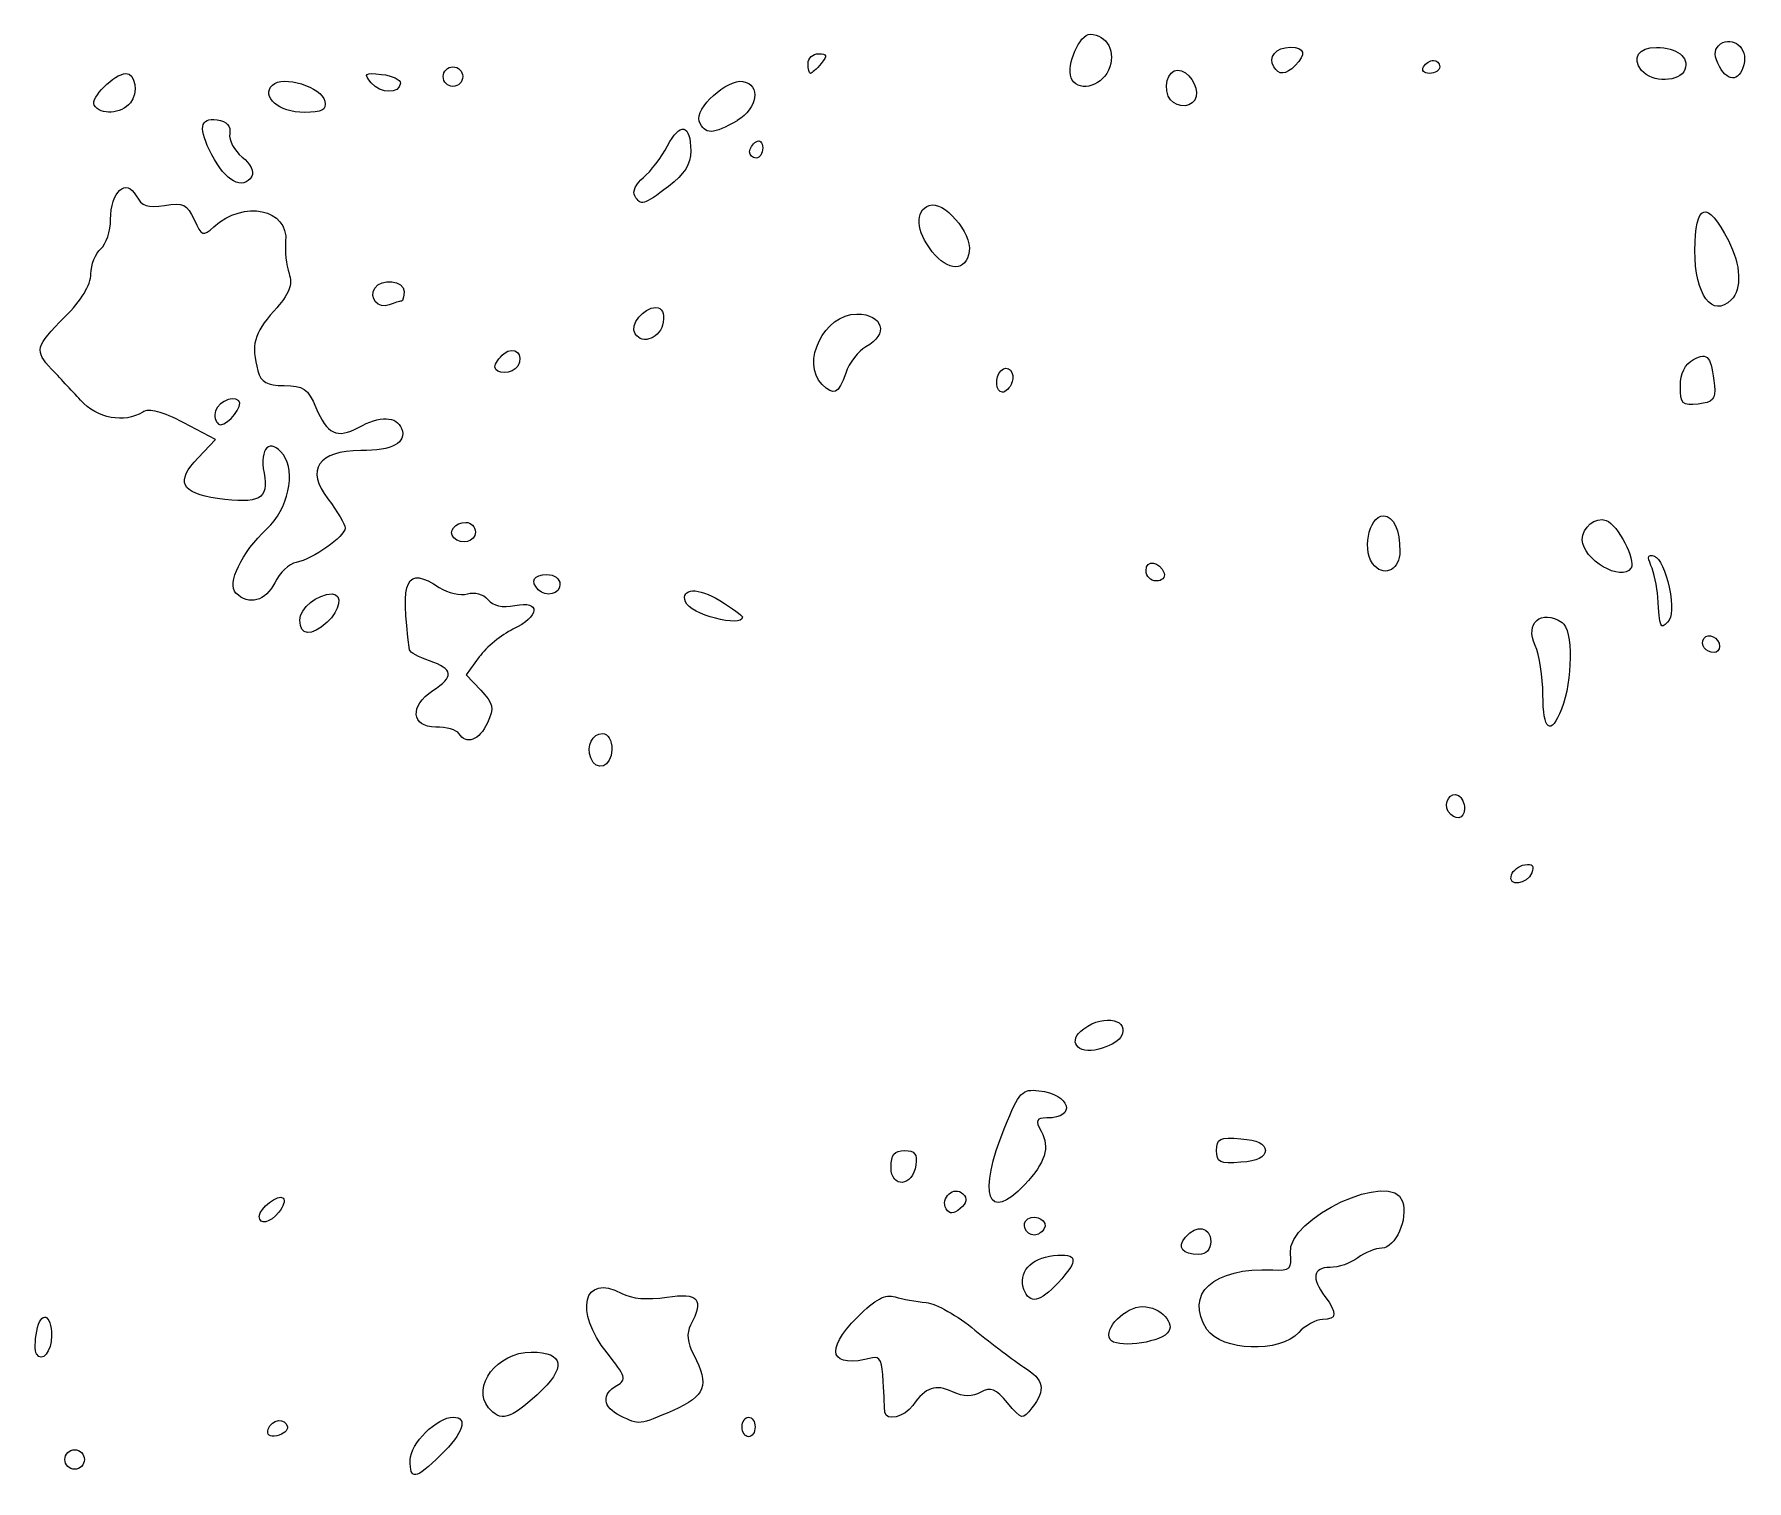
# Model space of a CAD drawing. Header units: centimetres. Extents: x -9.1 to 23.1, y -7.7 to 7.6.
# Drawn here: x -5.66 to -3.942, y 2.063 to 3.513 of the extents above; entities that cross this region are included whole.
import ezdxf

# ---------------------------------------------------------------- set-up
doc = ezdxf.new("R2010")
doc.units = ezdxf.units.CM
doc.header["$MEASUREMENT"] = 0
doc.layers.add('Layer 1', color=7, linetype='Continuous')

msp = doc.modelspace()

# ---------------------------------------------------------------- linework, layer by layer
at = {"layer": 'Layer 1'}
for points, knots in [([(-4.58266, 3.47686), (-4.57455, 3.49465), (-4.58388, 3.51297), (-4.60105, 3.51297), (-4.60105, 3.51297), (-4.61161, 3.51297), (-4.62508, 3.48224), (-4.62015, 3.46939), (-4.62015, 3.46939), (-4.61451, 3.4547), (-4.59058, 3.45947), (-4.58266, 3.47685), (-4.58266, 3.47685), (-4.58266, 3.47685), (-4.58266, 3.47686), (-4.58266, 3.47686)], [0, 0, 0, 0, 0.2, 0.2, 0.2, 0.2, 0.4, 0.4, 0.4, 0.4, 0.6, 0.6, 0.6, 0.6, 1, 1, 1, 1]), ([(-3.94479, 3.48576), (-3.94245, 3.50165), (-3.96, 3.51227), (-3.97078, 3.50148), (-3.97078, 3.50148), (-3.97535, 3.49691), (-3.97508, 3.49029), (-3.9699, 3.48062), (-3.9699, 3.48062), (-3.96075, 3.46353), (-3.94766, 3.46621), (-3.94479, 3.48575), (-3.94479, 3.48575), (-3.94479, 3.48575), (-3.94479, 3.48576), (-3.94479, 3.48576)], [0, 0, 0, 0, 0.2, 0.2, 0.2, 0.2, 0.4, 0.4, 0.4, 0.4, 0.6, 0.6, 0.6, 0.6, 1, 1, 1, 1]), ([(-4.87086, 3.48359), (-4.8642, 3.49161), (-4.86465, 3.49339), (-4.87333, 3.49339), (-4.87333, 3.49339), (-4.87916, 3.49339), (-4.88393, 3.48898), (-4.88393, 3.48359), (-4.88393, 3.48359), (-4.88393, 3.4782), (-4.88282, 3.47379), (-4.88146, 3.47379), (-4.88146, 3.47379), (-4.88011, 3.47379), (-4.87534, 3.4782), (-4.87086, 3.48359)], [0, 0, 0, 0, 0.2, 0.2, 0.2, 0.2, 0.4, 0.4, 0.4, 0.4, 0.6, 0.6, 0.6, 0.6, 1, 1, 1, 1]), ([(-4.39539, 3.48161), (-4.38396, 3.49303), (-4.38578, 3.4999), (-4.40023, 3.4999), (-4.40023, 3.4999), (-4.41458, 3.4999), (-4.42297, 3.49006), (-4.41694, 3.48031), (-4.41694, 3.48031), (-4.4116, 3.47166), (-4.40494, 3.47206), (-4.39539, 3.48163), (-4.39539, 3.48163), (-4.39539, 3.48163), (-4.39539, 3.48161), (-4.39539, 3.48161)], [0, 0, 0, 0, 0.2, 0.2, 0.2, 0.2, 0.4, 0.4, 0.4, 0.4, 0.6, 0.6, 0.6, 0.6, 1, 1, 1, 1]), ([(-4.25039, 3.48029), (-4.25039, 3.48387), (-4.25316, 3.48682), (-4.25654, 3.48682), (-4.25654, 3.48682), (-4.25992, 3.48682), (-4.2645, 3.4839), (-4.26672, 3.48029), (-4.26672, 3.48029), (-4.26894, 3.47671), (-4.26618, 3.47376), (-4.26057, 3.47376), (-4.26057, 3.47376), (-4.25497, 3.47376), (-4.25039, 3.47668), (-4.25039, 3.48029)], [0, 0, 0, 0, 0.2, 0.2, 0.2, 0.2, 0.4, 0.4, 0.4, 0.4, 0.6, 0.6, 0.6, 0.6, 1, 1, 1, 1]), ([(-4.00451, 3.47771), (-3.99985, 3.48984), (-4.01253, 3.49967), (-4.03304, 3.49981), (-4.03304, 3.49981), (-4.05115, 3.49981), (-4.05812, 3.4891), (-4.04788, 3.47676), (-4.04788, 3.47676), (-4.03732, 3.46404), (-4.00952, 3.46464), (-4.00451, 3.47771)], [0, 0, 0, 0, 0.25, 0.25, 0.25, 0.25, 0.5, 0.5, 0.5, 0.5, 1, 1, 1, 1]), ([(-5.56353, 3.44431), (-5.55545, 3.45405), (-5.55858, 3.47391), (-5.56815, 3.47364), (-5.56815, 3.47364), (-5.5797, 3.47323), (-5.6042, 3.44894), (-5.59993, 3.44203), (-5.59993, 3.44203), (-5.59344, 3.43153), (-5.57307, 3.43281), (-5.56352, 3.44429), (-5.56352, 3.44429), (-5.56352, 3.44429), (-5.56353, 3.44431), (-5.56353, 3.44431)], [0, 0, 0, 0, 0.2, 0.2, 0.2, 0.2, 0.4, 0.4, 0.4, 0.4, 0.6, 0.6, 0.6, 0.6, 1, 1, 1, 1]), ([(-5.36873, 3.44579), (-5.37148, 3.46008), (-5.41083, 3.47227), (-5.42109, 3.46202), (-5.42109, 3.46202), (-5.4329, 3.45021), (-5.41469, 3.43459), (-5.38911, 3.43459), (-5.38911, 3.43459), (-5.37134, 3.43459), (-5.36703, 3.43694), (-5.36873, 3.44579)], [0, 0, 0, 0, 0.25, 0.25, 0.25, 0.25, 0.5, 0.5, 0.5, 0.5, 1, 1, 1, 1]), ([(-5.29286, 3.46399), (-5.29261, 3.46757), (-5.30105, 3.4715), (-5.31162, 3.47271), (-5.31162, 3.47271), (-5.32873, 3.47464), (-5.32987, 3.47374), (-5.32202, 3.46427), (-5.32202, 3.46427), (-5.31272, 3.45307), (-5.29365, 3.45289), (-5.29286, 3.46386), (-5.29286, 3.46386), (-5.29286, 3.46386), (-5.29286, 3.46399), (-5.29286, 3.46399)], [0, 0, 0, 0, 0.2, 0.2, 0.2, 0.2, 0.4, 0.4, 0.4, 0.4, 0.6, 0.6, 0.6, 0.6, 1, 1, 1, 1]), ([(-5.23034, 3.47052), (-5.23034, 3.47591), (-5.23475, 3.48032), (-5.24014, 3.48032), (-5.24014, 3.48032), (-5.24553, 3.48032), (-5.24994, 3.47591), (-5.24994, 3.47052), (-5.24994, 3.47052), (-5.24994, 3.46513), (-5.24553, 3.46073), (-5.24014, 3.46073), (-5.24014, 3.46073), (-5.23475, 3.46073), (-5.23034, 3.46514), (-5.23034, 3.47052)], [0, 0, 0, 0, 0.2, 0.2, 0.2, 0.2, 0.4, 0.4, 0.4, 0.4, 0.6, 0.6, 0.6, 0.6, 1, 1, 1, 1]), ([(-4.49596, 3.44706), (-4.49068, 3.4556), (-4.49826, 3.47214), (-4.50941, 3.47642), (-4.50941, 3.47642), (-4.52034, 3.48062), (-4.5282, 3.46544), (-4.52262, 3.45091), (-4.52262, 3.45091), (-4.51848, 3.44012), (-4.50174, 3.4377), (-4.49596, 3.44704), (-4.49596, 3.44704), (-4.49596, 3.44704), (-4.49596, 3.44706), (-4.49596, 3.44706)], [0, 0, 0, 0, 0.2, 0.2, 0.2, 0.2, 0.4, 0.4, 0.4, 0.4, 0.6, 0.6, 0.6, 0.6, 1, 1, 1, 1]), ([(-4.95496, 3.42635), (-4.93451, 3.43843), (-4.93107, 3.46233), (-4.9493, 3.46562), (-4.9493, 3.46562), (-4.96494, 3.46846), (-4.99791, 3.43848), (-4.99306, 3.42584), (-4.99306, 3.42584), (-4.98777, 3.41205), (-4.97897, 3.41217), (-4.95496, 3.42633), (-4.95496, 3.42633), (-4.95496, 3.42633), (-4.95496, 3.42635), (-4.95496, 3.42635)], [0, 0, 0, 0, 0.2, 0.2, 0.2, 0.2, 0.4, 0.4, 0.4, 0.4, 0.6, 0.6, 0.6, 0.6, 1, 1, 1, 1]), ([(-5.44177, 3.37054), (-5.43912, 3.37483), (-5.44337, 3.38322), (-5.45154, 3.38984), (-5.45154, 3.38984), (-5.45949, 3.39627), (-5.4651, 3.40682), (-5.46401, 3.41327), (-5.46401, 3.41327), (-5.46266, 3.42123), (-5.46674, 3.42567), (-5.47672, 3.42708), (-5.47672, 3.42708), (-5.49404, 3.42955), (-5.49572, 3.41846), (-5.48205, 3.3921), (-5.48205, 3.3921), (-5.46817, 3.36536), (-5.45075, 3.35602), (-5.44178, 3.37054), (-5.44178, 3.37054), (-5.44178, 3.37054), (-5.44177, 3.37054), (-5.44177, 3.37054)], [0, 0, 0, 0, 0.1428571, 0.1428571, 0.1428571, 0.1428571, 0.2857143, 0.2857143, 0.2857143, 0.2857143, 0.4285714, 0.4285714, 0.4285714, 0.4285714, 0.5714286, 0.5714286, 0.5714286, 0.5714286, 0.7142857, 0.7142857, 0.7142857, 0.7142857, 1, 1, 1, 1]), ([(-5.02398, 3.36046), (-5.00777, 3.37282), (-5.00156, 3.38267), (-5.00156, 3.39599), (-5.00156, 3.39599), (-5.00156, 3.42289), (-5.01246, 3.42527), (-5.02495, 3.4011), (-5.02495, 3.4011), (-5.03094, 3.38952), (-5.04182, 3.37521), (-5.04913, 3.36929), (-5.04913, 3.36929), (-5.05655, 3.36329), (-5.06035, 3.35517), (-5.05773, 3.35094), (-5.05773, 3.35094), (-5.05128, 3.3405), (-5.04948, 3.34101), (-5.02398, 3.36045), (-5.02398, 3.36045), (-5.02398, 3.36045), (-5.02398, 3.36046), (-5.02398, 3.36046)], [0, 0, 0, 0, 0.1428571, 0.1428571, 0.1428571, 0.1428571, 0.2857143, 0.2857143, 0.2857143, 0.2857143, 0.4285714, 0.4285714, 0.4285714, 0.4285714, 0.5714286, 0.5714286, 0.5714286, 0.5714286, 0.7142857, 0.7142857, 0.7142857, 0.7142857, 1, 1, 1, 1]), ([(-4.92945, 3.39908), (-4.92945, 3.40468), (-4.93239, 3.40745), (-4.93598, 3.40523), (-4.93598, 3.40523), (-4.93957, 3.40301), (-4.94251, 3.39843), (-4.94251, 3.39505), (-4.94251, 3.39505), (-4.94251, 3.39167), (-4.93957, 3.3889), (-4.93598, 3.3889), (-4.93598, 3.3889), (-4.93239, 3.3889), (-4.92945, 3.39348), (-4.92945, 3.39908)], [0, 0, 0, 0, 0.2, 0.2, 0.2, 0.2, 0.4, 0.4, 0.4, 0.4, 0.6, 0.6, 0.6, 0.6, 1, 1, 1, 1]), ([(-5.41883, 2.96308), (-5.41412, 2.97291), (-5.4044, 2.98207), (-5.39725, 2.98343), (-5.39725, 2.98343), (-5.38064, 2.9866), (-5.34832, 3.00937), (-5.34832, 3.01791), (-5.34832, 3.01791), (-5.34832, 3.02149), (-5.35607, 3.03459), (-5.36553, 3.047), (-5.36553, 3.047), (-5.38804, 3.07651), (-5.37526, 3.09535), (-5.33261, 3.09551), (-5.33261, 3.09551), (-5.30058, 3.09551), (-5.28619, 3.10339), (-5.29165, 3.11761), (-5.29165, 3.11761), (-5.29651, 3.13026), (-5.31333, 3.1307), (-5.33493, 3.11876), (-5.33493, 3.11876), (-5.35603, 3.10708), (-5.36645, 3.11193), (-5.37762, 3.13867), (-5.37762, 3.13867), (-5.38556, 3.15767), (-5.38996, 3.16074), (-5.40927, 3.16074), (-5.40927, 3.16074), (-5.42701, 3.16074), (-5.43252, 3.16383), (-5.43564, 3.17544), (-5.43564, 3.17544), (-5.44275, 3.20197), (-5.44001, 3.21225), (-5.41966, 3.23543), (-5.41966, 3.23543), (-5.40409, 3.25317), (-5.40068, 3.26167), (-5.40452, 3.27321), (-5.40452, 3.27321), (-5.40725, 3.2814), (-5.40877, 3.29568), (-5.40791, 3.30495), (-5.40791, 3.30495), (-5.40486, 3.3379), (-5.44973, 3.3472), (-5.47992, 3.31987), (-5.47992, 3.31987), (-5.49075, 3.31007), (-5.49211, 3.31057), (-5.49965, 3.32712), (-5.49965, 3.32712), (-5.50668, 3.34255), (-5.51059, 3.34443), (-5.52926, 3.3414), (-5.52926, 3.3414), (-5.54627, 3.33864), (-5.55224, 3.34066), (-5.55777, 3.35098), (-5.55777, 3.35098), (-5.56771, 3.36955), (-5.58345, 3.35501), (-5.58345, 3.32729), (-5.58345, 3.32729), (-5.58345, 3.3156), (-5.58786, 3.30237), (-5.59325, 3.2979), (-5.59325, 3.2979), (-5.59864, 3.29342), (-5.60314, 3.28205), (-5.60326, 3.27261), (-5.60326, 3.27261), (-5.60338, 3.26151), (-5.61263, 3.24628), (-5.62938, 3.2295), (-5.62938, 3.2295), (-5.65896, 3.19988), (-5.66005, 3.19561), (-5.64269, 3.1773), (-5.64269, 3.1773), (-5.63576, 3.16999), (-5.62267, 3.15592), (-5.6136, 3.14605), (-5.6136, 3.14605), (-5.59672, 3.12767), (-5.5697, 3.12253), (-5.55128, 3.13418), (-5.55128, 3.13418), (-5.545, 3.13813), (-5.53157, 3.13463), (-5.51008, 3.1234), (-5.51008, 3.1234), (-5.51008, 3.1234), (-5.4782, 3.10673), (-5.4782, 3.10673), (-5.4782, 3.10673), (-5.4782, 3.10673), (-5.49575, 3.08841), (-5.49575, 3.08841), (-5.49575, 3.08841), (-5.51871, 3.06444), (-5.5131, 3.05259), (-5.47641, 3.04756), (-5.47641, 3.04756), (-5.43389, 3.04173), (-5.42468, 3.04674), (-5.42961, 3.07297), (-5.42961, 3.07297), (-5.43439, 3.09843), (-5.42342, 3.10871), (-5.41016, 3.09118), (-5.41016, 3.09118), (-5.39711, 3.07393), (-5.40538, 3.03697), (-5.42676, 3.017), (-5.42676, 3.017), (-5.45223, 2.9932), (-5.46718, 2.96217), (-5.45772, 2.95272), (-5.45772, 2.95272), (-5.44488, 2.93988), (-5.42779, 2.94444), (-5.41885, 2.9631), (-5.41885, 2.9631), (-5.41885, 2.9631), (-5.41883, 2.96308), (-5.41883, 2.96308)], [0, 0, 0, 0, 0.0294118, 0.0294118, 0.0294118, 0.0294118, 0.0588235, 0.0588235, 0.0588235, 0.0588235, 0.0882353, 0.0882353, 0.0882353, 0.0882353, 0.1176471, 0.1176471, 0.1176471, 0.1176471, 0.1470588, 0.1470588, 0.1470588, 0.1470588, 0.1764706, 0.1764706, 0.1764706, 0.1764706, 0.2058824, 0.2058824, 0.2058824, 0.2058824, 0.2352941, 0.2352941, 0.2352941, 0.2352941, 0.2647059, 0.2647059, 0.2647059, 0.2647059, 0.2941176, 0.2941176, 0.2941176, 0.2941176, 0.3235294, 0.3235294, 0.3235294, 0.3235294, 0.3529412, 0.3529412, 0.3529412, 0.3529412, 0.3823529, 0.3823529, 0.3823529, 0.3823529, 0.4117647, 0.4117647, 0.4117647, 0.4117647, 0.4411765, 0.4411765, 0.4411765, 0.4411765, 0.4705882, 0.4705882, 0.4705882, 0.4705882, 0.5, 0.5, 0.5, 0.5, 0.5294118, 0.5294118, 0.5294118, 0.5294118, 0.5588235, 0.5588235, 0.5588235, 0.5588235, 0.5882353, 0.5882353, 0.5882353, 0.5882353, 0.6176471, 0.6176471, 0.6176471, 0.6176471, 0.6470588, 0.6470588, 0.6470588, 0.6470588, 0.6764706, 0.6764706, 0.6764706, 0.6764706, 0.7058824, 0.7058824, 0.7058824, 0.7058824, 0.7352941, 0.7352941, 0.7352941, 0.7352941, 0.7647059, 0.7647059, 0.7647059, 0.7647059, 0.7941176, 0.7941176, 0.7941176, 0.7941176, 0.8235294, 0.8235294, 0.8235294, 0.8235294, 0.8529412, 0.8529412, 0.8529412, 0.8529412, 0.8823529, 0.8823529, 0.8823529, 0.8823529, 0.9117647, 0.9117647, 0.9117647, 0.9117647, 0.9411765, 0.9411765, 0.9411765, 0.9411765, 1, 1, 1, 1]), ([(-4.7222, 3.29529), (-4.71952, 3.314), (-4.74812, 3.34684), (-4.76234, 3.34138), (-4.76234, 3.34138), (-4.77718, 3.33568), (-4.77592, 3.31595), (-4.75936, 3.29491), (-4.75936, 3.29491), (-4.74353, 3.27479), (-4.7251, 3.27498), (-4.72219, 3.29532), (-4.72219, 3.29532), (-4.72219, 3.29532), (-4.7222, 3.29529), (-4.7222, 3.29529)], [0, 0, 0, 0, 0.2, 0.2, 0.2, 0.2, 0.4, 0.4, 0.4, 0.4, 0.6, 0.6, 0.6, 0.6, 1, 1, 1, 1]), ([(-3.95801, 3.24667), (-3.94709, 3.25759), (-3.94824, 3.28142), (-3.96088, 3.3061), (-3.96088, 3.3061), (-3.98219, 3.34769), (-3.99434, 3.34405), (-3.99449, 3.29606), (-3.99449, 3.29606), (-3.99461, 3.25177), (-3.9769, 3.22778), (-3.95801, 3.24667)], [0, 0, 0, 0, 0.25, 0.25, 0.25, 0.25, 0.5, 0.5, 0.5, 0.5, 1, 1, 1, 1]), ([(-5.2918, 3.24535), (-5.2903, 3.24535), (-5.28907, 3.24976), (-5.28907, 3.25514), (-5.28907, 3.25514), (-5.28907, 3.26606), (-5.31215, 3.26862), (-5.31846, 3.25839), (-5.31846, 3.25839), (-5.32457, 3.2485), (-5.31515, 3.23741), (-5.3042, 3.24162), (-5.3042, 3.24162), (-5.29888, 3.24368), (-5.2933, 3.24533), (-5.2918, 3.24533), (-5.2918, 3.24533), (-5.2918, 3.24533), (-5.2918, 3.24535), (-5.2918, 3.24535)], [0, 0, 0, 0, 0.1666667, 0.1666667, 0.1666667, 0.1666667, 0.3333333, 0.3333333, 0.3333333, 0.3333333, 0.5, 0.5, 0.5, 0.5, 0.6666667, 0.6666667, 0.6666667, 0.6666667, 1, 1, 1, 1]), ([(-5.02917, 3.22431), (-5.02783, 3.23368), (-5.03048, 3.23894), (-5.03653, 3.23894), (-5.03653, 3.23894), (-5.04919, 3.23894), (-5.06287, 3.22171), (-5.05733, 3.21274), (-5.05733, 3.21274), (-5.05004, 3.20094), (-5.03141, 3.20859), (-5.02916, 3.22431), (-5.02916, 3.22431), (-5.02916, 3.22431), (-5.02917, 3.22431), (-5.02917, 3.22431)], [0, 0, 0, 0, 0.2, 0.2, 0.2, 0.2, 0.4, 0.4, 0.4, 0.4, 0.6, 0.6, 0.6, 0.6, 1, 1, 1, 1]), ([(-4.8462, 3.17314), (-4.84254, 3.18364), (-4.83344, 3.1955), (-4.82597, 3.1995), (-4.82597, 3.1995), (-4.80276, 3.21192), (-4.80844, 3.23243), (-4.83508, 3.23243), (-4.83508, 3.23243), (-4.86761, 3.23243), (-4.89165, 3.18368), (-4.86986, 3.16189), (-4.86986, 3.16189), (-4.85803, 3.15006), (-4.85349, 3.15222), (-4.8462, 3.17314)], [0, 0, 0, 0, 0.2, 0.2, 0.2, 0.2, 0.4, 0.4, 0.4, 0.4, 0.6, 0.6, 0.6, 0.6, 1, 1, 1, 1]), ([(-5.17516, 3.18018), (-5.1681, 3.1916), (-5.17857, 3.20125), (-5.1888, 3.19276), (-5.1888, 3.19276), (-5.19387, 3.18855), (-5.19802, 3.18253), (-5.19802, 3.17938), (-5.19802, 3.17938), (-5.19802, 3.17151), (-5.18013, 3.17213), (-5.17516, 3.1802), (-5.17516, 3.1802), (-5.17516, 3.1802), (-5.17516, 3.18018), (-5.17516, 3.18018)], [0, 0, 0, 0, 0.2, 0.2, 0.2, 0.2, 0.4, 0.4, 0.4, 0.4, 0.6, 0.6, 0.6, 0.6, 1, 1, 1, 1]), ([(-4.67948, 3.16364), (-4.67555, 3.17387), (-4.68368, 3.18261), (-4.69065, 3.17565), (-4.69065, 3.17565), (-4.69687, 3.16943), (-4.6957, 3.15406), (-4.68899, 3.15406), (-4.68899, 3.15406), (-4.68578, 3.15406), (-4.6815, 3.15837), (-4.67948, 3.16365), (-4.67948, 3.16365), (-4.67948, 3.16365), (-4.67948, 3.16364), (-4.67948, 3.16364)], [0, 0, 0, 0, 0.2, 0.2, 0.2, 0.2, 0.4, 0.4, 0.4, 0.4, 0.6, 0.6, 0.6, 0.6, 1, 1, 1, 1]), ([(-3.97479, 3.16059), (-3.97789, 3.19015), (-3.98139, 3.1945), (-3.99584, 3.18677), (-3.99584, 3.18677), (-4.00459, 3.18209), (-4.009, 3.17309), (-4.009, 3.15993), (-4.009, 3.15993), (-4.009, 3.14219), (-4.00714, 3.14035), (-3.99104, 3.1422), (-3.99104, 3.1422), (-3.97622, 3.14393), (-3.97338, 3.14712), (-3.97479, 3.16059)], [0, 0, 0, 0, 0.2, 0.2, 0.2, 0.2, 0.4, 0.4, 0.4, 0.4, 0.6, 0.6, 0.6, 0.6, 1, 1, 1, 1]), ([(-5.47894, 3.13154), (-5.47894, 3.14207), (-5.46156, 3.15205), (-5.45487, 3.14536), (-5.45487, 3.14536), (-5.45022, 3.14071), (-5.46498, 3.12153), (-5.47321, 3.12153), (-5.47321, 3.12153), (-5.47636, 3.12153), (-5.47894, 3.12603), (-5.47894, 3.13153), (-5.47894, 3.13153), (-5.47894, 3.13153), (-5.47894, 3.13154), (-5.47894, 3.13154)], [0, 0, 0, 0, 0.2, 0.2, 0.2, 0.2, 0.4, 0.4, 0.4, 0.4, 0.6, 0.6, 0.6, 0.6, 1, 1, 1, 1]), ([(-5.21764, 3.01379), (-5.21764, 3.01918), (-5.22187, 3.02359), (-5.22705, 3.02359), (-5.22705, 3.02359), (-5.23796, 3.02359), (-5.24533, 3.01427), (-5.23923, 3.00817), (-5.23923, 3.00817), (-5.23142, 3.00036), (-5.21764, 3.00395), (-5.21764, 3.01379)], [0, 0, 0, 0, 0.25, 0.25, 0.25, 0.25, 0.5, 0.5, 0.5, 0.5, 1, 1, 1, 1]), ([(-4.29028, 2.99434), (-4.29028, 3.01576), (-4.29683, 3.0301), (-4.30661, 3.0301), (-4.30661, 3.0301), (-4.32224, 3.0301), (-4.32887, 2.99293), (-4.31561, 2.97967), (-4.31561, 2.97967), (-4.30471, 2.96877), (-4.29028, 2.97712), (-4.29028, 2.99435), (-4.29028, 2.99435), (-4.29028, 2.99435), (-4.29028, 2.99434), (-4.29028, 2.99434)], [0, 0, 0, 0, 0.2, 0.2, 0.2, 0.2, 0.4, 0.4, 0.4, 0.4, 0.6, 0.6, 0.6, 0.6, 1, 1, 1, 1]), ([(-4.05854, 2.97765), (-4.0534, 2.98596), (-4.07166, 3.02098), (-4.08351, 3.02552), (-4.08351, 3.02552), (-4.09394, 3.02951), (-4.10741, 3.01862), (-4.10741, 3.00618), (-4.10741, 3.00618), (-4.10741, 2.98638), (-4.06754, 2.9631), (-4.05855, 2.97765), (-4.05855, 2.97765), (-4.05855, 2.97765), (-4.05854, 2.97765), (-4.05854, 2.97765)], [0, 0, 0, 0, 0.2, 0.2, 0.2, 0.2, 0.4, 0.4, 0.4, 0.4, 0.6, 0.6, 0.6, 0.6, 1, 1, 1, 1]), ([(-4.02025, 2.95862), (-4.0233, 2.97403), (-4.02989, 2.988), (-4.03489, 2.98967), (-4.03489, 2.98967), (-4.04167, 2.99193), (-4.04259, 2.98967), (-4.0385, 2.98038), (-4.0385, 2.98038), (-4.03548, 2.9736), (-4.03242, 2.95924), (-4.0317, 2.94846), (-4.0317, 2.94846), (-4.02959, 2.91696), (-4.02923, 2.91607), (-4.02178, 2.92353), (-4.02178, 2.92353), (-4.01711, 2.9282), (-4.01659, 2.94009), (-4.02025, 2.95862)], [0, 0, 0, 0, 0.1666667, 0.1666667, 0.1666667, 0.1666667, 0.3333333, 0.3333333, 0.3333333, 0.3333333, 0.5, 0.5, 0.5, 0.5, 0.6666667, 0.6666667, 0.6666667, 0.6666667, 1, 1, 1, 1]), ([(-5.20549, 2.82256), (-5.19863, 2.83761), (-5.19949, 2.84178), (-5.21219, 2.85529), (-5.21219, 2.85529), (-5.21219, 2.85529), (-5.22674, 2.87078), (-5.22674, 2.87078), (-5.22674, 2.87078), (-5.22674, 2.87078), (-5.2137, 2.88866), (-5.2137, 2.88866), (-5.2137, 2.88866), (-5.20653, 2.8985), (-5.19135, 2.91095), (-5.17997, 2.91634), (-5.17997, 2.91634), (-5.15297, 2.92913), (-5.15163, 2.94557), (-5.17803, 2.94029), (-5.17803, 2.94029), (-5.19068, 2.93774), (-5.19974, 2.93971), (-5.20508, 2.94615), (-5.20508, 2.94615), (-5.20976, 2.95179), (-5.21829, 2.95417), (-5.22556, 2.95186), (-5.22556, 2.95186), (-5.23241, 2.94968), (-5.24512, 2.95256), (-5.2538, 2.95825), (-5.2538, 2.95825), (-5.2872, 2.98014), (-5.29325, 2.96747), (-5.28367, 2.89575), (-5.28367, 2.89575), (-5.28334, 2.8934), (-5.27428, 2.88842), (-5.26351, 2.88466), (-5.26351, 2.88466), (-5.23964, 2.87634), (-5.23883, 2.86892), (-5.26025, 2.85489), (-5.26025, 2.85489), (-5.28376, 2.83949), (-5.28209, 2.81837), (-5.25737, 2.81837), (-5.25737, 2.81837), (-5.24681, 2.81837), (-5.23635, 2.81545), (-5.23413, 2.81184), (-5.23413, 2.81184), (-5.22683, 2.80002), (-5.2135, 2.80501), (-5.20551, 2.82255), (-5.20551, 2.82255), (-5.20551, 2.82255), (-5.20549, 2.82256), (-5.20549, 2.82256)], [0, 0, 0, 0, 0.0625, 0.0625, 0.0625, 0.0625, 0.125, 0.125, 0.125, 0.125, 0.1875, 0.1875, 0.1875, 0.1875, 0.25, 0.25, 0.25, 0.25, 0.3125, 0.3125, 0.3125, 0.3125, 0.375, 0.375, 0.375, 0.375, 0.4375, 0.4375, 0.4375, 0.4375, 0.5, 0.5, 0.5, 0.5, 0.5625, 0.5625, 0.5625, 0.5625, 0.625, 0.625, 0.625, 0.625, 0.6875, 0.6875, 0.6875, 0.6875, 0.75, 0.75, 0.75, 0.75, 0.8125, 0.8125, 0.8125, 0.8125, 0.875, 0.875, 0.875, 0.875, 1, 1, 1, 1]), ([(-4.52688, 2.97254), (-4.53091, 2.98465), (-4.54498, 2.98666), (-4.54498, 2.97513), (-4.54498, 2.97513), (-4.54498, 2.96944), (-4.54033, 2.96479), (-4.53464, 2.96479), (-4.53464, 2.96479), (-4.52895, 2.96479), (-4.52546, 2.96829), (-4.52688, 2.97255), (-4.52688, 2.97255), (-4.52688, 2.97255), (-4.52688, 2.97254), (-4.52688, 2.97254)], [0, 0, 0, 0, 0.2, 0.2, 0.2, 0.2, 0.4, 0.4, 0.4, 0.4, 0.6, 0.6, 0.6, 0.6, 1, 1, 1, 1]), ([(-5.13278, 2.96152), (-5.13278, 2.96696), (-5.13859, 2.97132), (-5.14584, 2.97132), (-5.14584, 2.97132), (-5.15885, 2.97132), (-5.16283, 2.96436), (-5.15455, 2.95608), (-5.15455, 2.95608), (-5.1466, 2.94813), (-5.13278, 2.95158), (-5.13278, 2.96152)], [0, 0, 0, 0, 0.25, 0.25, 0.25, 0.25, 0.5, 0.5, 0.5, 0.5, 1, 1, 1, 1]), ([(-4.94974, 2.92873), (-4.94974, 2.93001), (-4.95997, 2.9374), (-4.97248, 2.94513), (-4.97248, 2.94513), (-4.99434, 2.95864), (-5.01168, 2.95794), (-5.00694, 2.94373), (-5.00694, 2.94373), (-5.00286, 2.93147), (-4.94974, 2.91753), (-4.94974, 2.92872), (-4.94974, 2.92872), (-4.94974, 2.92872), (-4.94974, 2.92873), (-4.94974, 2.92873)], [0, 0, 0, 0, 0.2, 0.2, 0.2, 0.2, 0.4, 0.4, 0.4, 0.4, 0.6, 0.6, 0.6, 0.6, 1, 1, 1, 1]), ([(-5.36639, 2.92337), (-5.3533, 2.93522), (-5.3504, 2.95175), (-5.36141, 2.95175), (-5.36141, 2.95175), (-5.37634, 2.95175), (-5.39364, 2.93761), (-5.39364, 2.92539), (-5.39364, 2.92539), (-5.39364, 2.90972), (-5.3824, 2.90888), (-5.3664, 2.92337), (-5.3664, 2.92337), (-5.3664, 2.92337), (-5.36639, 2.92337), (-5.36639, 2.92337)], [0, 0, 0, 0, 0.2, 0.2, 0.2, 0.2, 0.4, 0.4, 0.4, 0.4, 0.6, 0.6, 0.6, 0.6, 1, 1, 1, 1]), ([(-4.12824, 2.83635), (-4.11698, 2.86456), (-4.11665, 2.91628), (-4.12768, 2.92326), (-4.12768, 2.92326), (-4.14891, 2.93669), (-4.16503, 2.92285), (-4.15468, 2.90018), (-4.15468, 2.90018), (-4.15039, 2.89077), (-4.14689, 2.86852), (-4.14689, 2.85073), (-4.14689, 2.85073), (-4.14689, 2.81485), (-4.13919, 2.80891), (-4.12824, 2.83635)], [0, 0, 0, 0, 0.2, 0.2, 0.2, 0.2, 0.4, 0.4, 0.4, 0.4, 0.6, 0.6, 0.6, 0.6, 1, 1, 1, 1]), ([(-3.96977, 2.89913), (-3.96977, 2.90799), (-3.98129, 2.91382), (-3.98547, 2.90706), (-3.98547, 2.90706), (-3.98937, 2.90074), (-3.98372, 2.89298), (-3.97521, 2.89298), (-3.97521, 2.89298), (-3.97222, 2.89298), (-3.96977, 2.89574), (-3.96977, 2.89913)], [0, 0, 0, 0, 0.25, 0.25, 0.25, 0.25, 0.5, 0.5, 0.5, 0.5, 1, 1, 1, 1]), ([(-5.08071, 2.79556), (-5.08071, 2.80529), (-5.08445, 2.81189), (-5.08996, 2.81189), (-5.08996, 2.81189), (-5.10042, 2.81189), (-5.1064, 2.79962), (-5.10191, 2.7874), (-5.10191, 2.7874), (-5.09645, 2.77255), (-5.08071, 2.77861), (-5.08071, 2.79556)], [0, 0, 0, 0, 0.25, 0.25, 0.25, 0.25, 0.5, 0.5, 0.5, 0.5, 1, 1, 1, 1]), ([(-4.22545, 2.73661), (-4.22545, 2.74179), (-4.22819, 2.74771), (-4.23153, 2.74978), (-4.23153, 2.74978), (-4.2393, 2.75458), (-4.2471, 2.74235), (-4.24178, 2.73373), (-4.24178, 2.73373), (-4.23577, 2.72401), (-4.22545, 2.72583), (-4.22545, 2.73661)], [0, 0, 0, 0, 0.25, 0.25, 0.25, 0.25, 0.5, 0.5, 0.5, 0.5, 1, 1, 1, 1]), ([(-4.15805, 2.67214), (-4.1553, 2.6793), (-4.1574, 2.68177), (-4.16497, 2.6803), (-4.16497, 2.6803), (-4.17095, 2.67915), (-4.17706, 2.67452), (-4.17855, 2.67003), (-4.17855, 2.67003), (-4.18255, 2.65802), (-4.16268, 2.66007), (-4.15804, 2.67213), (-4.15804, 2.67213), (-4.15804, 2.67213), (-4.15805, 2.67214), (-4.15805, 2.67214)], [0, 0, 0, 0, 0.2, 0.2, 0.2, 0.2, 0.4, 0.4, 0.4, 0.4, 0.6, 0.6, 0.6, 0.6, 1, 1, 1, 1]), ([(-4.57067, 2.50693), (-4.55967, 2.52473), (-4.58646, 2.53125), (-4.60748, 2.51588), (-4.60748, 2.51588), (-4.62434, 2.50355), (-4.61426, 2.48979), (-4.59239, 2.49529), (-4.59239, 2.49529), (-4.58294, 2.49768), (-4.57317, 2.5029), (-4.57067, 2.50694), (-4.57067, 2.50694), (-4.57067, 2.50694), (-4.57067, 2.50693), (-4.57067, 2.50693)], [0, 0, 0, 0, 0.2, 0.2, 0.2, 0.2, 0.4, 0.4, 0.4, 0.4, 0.6, 0.6, 0.6, 0.6, 1, 1, 1, 1]), ([(-4.66678, 2.35944), (-4.64556, 2.38231), (-4.64119, 2.39638), (-4.65013, 2.41307), (-4.65013, 2.41307), (-4.65618, 2.42438), (-4.65531, 2.42638), (-4.64435, 2.42638), (-4.64435, 2.42638), (-4.61397, 2.42638), (-4.62095, 2.45016), (-4.65236, 2.4537), (-4.65236, 2.4537), (-4.6693, 2.45559), (-4.67207, 2.45267), (-4.68665, 2.41711), (-4.68665, 2.41711), (-4.71426, 2.34983), (-4.70382, 2.31952), (-4.66679, 2.35944), (-4.66679, 2.35944), (-4.66679, 2.35944), (-4.66678, 2.35944), (-4.66678, 2.35944)], [0, 0, 0, 0, 0.1428571, 0.1428571, 0.1428571, 0.1428571, 0.2857143, 0.2857143, 0.2857143, 0.2857143, 0.4285714, 0.4285714, 0.4285714, 0.4285714, 0.5714286, 0.5714286, 0.5714286, 0.5714286, 0.7142857, 0.7142857, 0.7142857, 0.7142857, 1, 1, 1, 1]), ([(-4.42528, 2.39375), (-4.42528, 2.40036), (-4.43326, 2.40421), (-4.44977, 2.40557), (-4.44977, 2.40557), (-4.47101, 2.40734), (-4.47426, 2.40557), (-4.47426, 2.39375), (-4.47426, 2.39375), (-4.47426, 2.38174), (-4.47101, 2.38017), (-4.44977, 2.38193), (-4.44977, 2.38193), (-4.43325, 2.38329), (-4.42528, 2.38715), (-4.42528, 2.39375)], [0, 0, 0, 0, 0.2, 0.2, 0.2, 0.2, 0.4, 0.4, 0.4, 0.4, 0.6, 0.6, 0.6, 0.6, 1, 1, 1, 1]), ([(-4.77576, 2.3791), (-4.77417, 2.39021), (-4.77693, 2.39373), (-4.78719, 2.39373), (-4.78719, 2.39373), (-4.79736, 2.39373), (-4.80071, 2.38956), (-4.80071, 2.37692), (-4.80071, 2.37692), (-4.80071, 2.35548), (-4.77886, 2.35739), (-4.77576, 2.3791)], [0, 0, 0, 0, 0.25, 0.25, 0.25, 0.25, 0.5, 0.5, 0.5, 0.5, 1, 1, 1, 1]), ([(-4.39182, 2.21118), (-4.38532, 2.21836), (-4.37458, 2.22424), (-4.36795, 2.22424), (-4.36795, 2.22424), (-4.3534, 2.22424), (-4.35273, 2.23061), (-4.36549, 2.24748), (-4.36549, 2.24748), (-4.37945, 2.26593), (-4.3776, 2.27648), (-4.36041, 2.27648), (-4.36041, 2.27648), (-4.35212, 2.27648), (-4.33963, 2.28079), (-4.33265, 2.28607), (-4.33265, 2.28607), (-4.32568, 2.29134), (-4.31476, 2.29575), (-4.30838, 2.29587), (-4.30838, 2.29587), (-4.29483, 2.29628), (-4.28199, 2.32501), (-4.28759, 2.34266), (-4.28759, 2.34266), (-4.2979, 2.37515), (-4.4038, 2.32618), (-4.40014, 2.29062), (-4.40014, 2.29062), (-4.39854, 2.27507), (-4.40043, 2.27331), (-4.41794, 2.27411), (-4.41794, 2.27411), (-4.47731, 2.27683), (-4.50706, 2.24985), (-4.48382, 2.21438), (-4.48382, 2.21438), (-4.4695, 2.19253), (-4.41054, 2.19047), (-4.39181, 2.21117), (-4.39181, 2.21117), (-4.39181, 2.21117), (-4.39182, 2.21118), (-4.39182, 2.21118)], [0, 0, 0, 0, 0.0833333, 0.0833333, 0.0833333, 0.0833333, 0.1666667, 0.1666667, 0.1666667, 0.1666667, 0.25, 0.25, 0.25, 0.25, 0.3333333, 0.3333333, 0.3333333, 0.3333333, 0.4166667, 0.4166667, 0.4166667, 0.4166667, 0.5, 0.5, 0.5, 0.5, 0.5833333, 0.5833333, 0.5833333, 0.5833333, 0.6666667, 0.6666667, 0.6666667, 0.6666667, 0.75, 0.75, 0.75, 0.75, 0.8333333, 0.8333333, 0.8333333, 0.8333333, 1, 1, 1, 1]), ([(-4.72854, 2.35035), (-4.73726, 2.35907), (-4.75188, 2.34585), (-4.7453, 2.3352), (-4.7453, 2.3352), (-4.74191, 2.32972), (-4.73824, 2.32984), (-4.73122, 2.33565), (-4.73122, 2.33565), (-4.72463, 2.34111), (-4.72381, 2.34561), (-4.72854, 2.35034), (-4.72854, 2.35034), (-4.72854, 2.35034), (-4.72854, 2.35035), (-4.72854, 2.35035)], [0, 0, 0, 0, 0.2, 0.2, 0.2, 0.2, 0.4, 0.4, 0.4, 0.4, 0.6, 0.6, 0.6, 0.6, 1, 1, 1, 1]), ([(-5.4146, 2.33196), (-5.41006, 2.33744), (-5.40816, 2.34373), (-5.41038, 2.34595), (-5.41038, 2.34595), (-5.41512, 2.35069), (-5.43433, 2.33609), (-5.43433, 2.32774), (-5.43433, 2.32774), (-5.43433, 2.31874), (-5.42369, 2.32102), (-5.41461, 2.33196), (-5.41461, 2.33196), (-5.41461, 2.33196), (-5.4146, 2.33196), (-5.4146, 2.33196)], [0, 0, 0, 0, 0.2, 0.2, 0.2, 0.2, 0.4, 0.4, 0.4, 0.4, 0.6, 0.6, 0.6, 0.6, 1, 1, 1, 1]), ([(-4.64731, 2.31502), (-4.64248, 2.32284), (-4.65477, 2.33058), (-4.66347, 2.32521), (-4.66347, 2.32521), (-4.67077, 2.32069), (-4.66598, 2.30895), (-4.65683, 2.30895), (-4.65683, 2.30895), (-4.65366, 2.30895), (-4.64938, 2.31167), (-4.64731, 2.31503), (-4.64731, 2.31503), (-4.64731, 2.31503), (-4.64731, 2.31502), (-4.64731, 2.31502)], [0, 0, 0, 0, 0.2, 0.2, 0.2, 0.2, 0.4, 0.4, 0.4, 0.4, 0.6, 0.6, 0.6, 0.6, 1, 1, 1, 1]), ([(-4.48008, 2.30261), (-4.48008, 2.3175), (-4.49452, 2.31995), (-4.50535, 2.30691), (-4.50535, 2.30691), (-4.51398, 2.29651), (-4.50865, 2.28955), (-4.49206, 2.28955), (-4.49206, 2.28955), (-4.48444, 2.28955), (-4.48009, 2.2943), (-4.48009, 2.30261), (-4.48009, 2.30261), (-4.48009, 2.30261), (-4.48008, 2.30261), (-4.48008, 2.30261)], [0, 0, 0, 0, 0.2, 0.2, 0.2, 0.2, 0.4, 0.4, 0.4, 0.4, 0.6, 0.6, 0.6, 0.6, 1, 1, 1, 1]), ([(-4.63324, 2.26112), (-4.61193, 2.28411), (-4.61305, 2.2908), (-4.63779, 2.28834), (-4.63779, 2.28834), (-4.66053, 2.28608), (-4.67377, 2.27099), (-4.66745, 2.25452), (-4.66745, 2.25452), (-4.66162, 2.23933), (-4.65165, 2.24125), (-4.63324, 2.26112)], [0, 0, 0, 0, 0.25, 0.25, 0.25, 0.25, 0.5, 0.5, 0.5, 0.5, 1, 1, 1, 1]), ([(-5.01937, 2.13322), (-4.98646, 2.14778), (-4.98262, 2.15803), (-4.99858, 2.18879), (-4.99858, 2.18879), (-5.00503, 2.20122), (-5.00606, 2.21062), (-5.00184, 2.2185), (-5.00184, 2.2185), (-4.98783, 2.24468), (-4.99362, 2.25158), (-5.02559, 2.24679), (-5.02559, 2.24679), (-5.0452, 2.24383), (-5.0608, 2.24514), (-5.07087, 2.25054), (-5.07087, 2.25054), (-5.10949, 2.27121), (-5.11905, 2.23243), (-5.08559, 2.1908), (-5.08559, 2.1908), (-5.06649, 2.16703), (-5.06556, 2.16393), (-5.07579, 2.1582), (-5.07579, 2.1582), (-5.09141, 2.14946), (-5.08994, 2.13629), (-5.07241, 2.12783), (-5.07241, 2.12783), (-5.05249, 2.11822), (-5.05352, 2.11812), (-5.01936, 2.13323), (-5.01936, 2.13323), (-5.01936, 2.13323), (-5.01937, 2.13322), (-5.01937, 2.13322)], [0, 0, 0, 0, 0.1, 0.1, 0.1, 0.1, 0.2, 0.2, 0.2, 0.2, 0.3, 0.3, 0.3, 0.3, 0.4, 0.4, 0.4, 0.4, 0.5, 0.5, 0.5, 0.5, 0.6, 0.6, 0.6, 0.6, 0.7, 0.7, 0.7, 0.7, 0.8, 0.8, 0.8, 0.8, 1, 1, 1, 1]), ([(-4.7789, 2.1382), (-4.76561, 2.15663), (-4.75633, 2.15979), (-4.73891, 2.15186), (-4.73891, 2.15186), (-4.72755, 2.14668), (-4.71923, 2.14654), (-4.71066, 2.15137), (-4.71066, 2.15137), (-4.7008, 2.15693), (-4.69577, 2.15491), (-4.68385, 2.14067), (-4.68385, 2.14067), (-4.66953, 2.12353), (-4.66895, 2.12341), (-4.65936, 2.13579), (-4.65936, 2.13579), (-4.64521, 2.15405), (-4.64714, 2.16375), (-4.6675, 2.17666), (-4.6675, 2.17666), (-4.67738, 2.18292), (-4.69944, 2.19963), (-4.71652, 2.21378), (-4.71652, 2.21378), (-4.7336, 2.22793), (-4.75565, 2.24029), (-4.7655, 2.24123), (-4.7655, 2.24123), (-4.77536, 2.24218), (-4.78938, 2.24481), (-4.79665, 2.24708), (-4.79665, 2.24708), (-4.80643, 2.25013), (-4.81628, 2.24482), (-4.83443, 2.22668), (-4.83443, 2.22668), (-4.86846, 2.19264), (-4.86184, 2.17472), (-4.81934, 2.18586), (-4.81934, 2.18586), (-4.81196, 2.18779), (-4.80927, 2.18199), (-4.80844, 2.1623), (-4.80844, 2.1623), (-4.80783, 2.14793), (-4.8071, 2.13397), (-4.80681, 2.13128), (-4.80681, 2.13128), (-4.80579, 2.12189), (-4.78737, 2.12647), (-4.77889, 2.13821), (-4.77889, 2.13821), (-4.77889, 2.13821), (-4.7789, 2.1382), (-4.7789, 2.1382)], [0, 0, 0, 0, 0.0666667, 0.0666667, 0.0666667, 0.0666667, 0.1333333, 0.1333333, 0.1333333, 0.1333333, 0.2, 0.2, 0.2, 0.2, 0.2666667, 0.2666667, 0.2666667, 0.2666667, 0.3333333, 0.3333333, 0.3333333, 0.3333333, 0.4, 0.4, 0.4, 0.4, 0.4666667, 0.4666667, 0.4666667, 0.4666667, 0.5333333, 0.5333333, 0.5333333, 0.5333333, 0.6, 0.6, 0.6, 0.6, 0.6666667, 0.6666667, 0.6666667, 0.6666667, 0.7333333, 0.7333333, 0.7333333, 0.7333333, 0.8, 0.8, 0.8, 0.8, 0.8666667, 0.8666667, 0.8666667, 0.8666667, 1, 1, 1, 1]), ([(-5.64261, 2.20789), (-5.64261, 2.23028), (-5.65356, 2.23383), (-5.65759, 2.21275), (-5.65759, 2.21275), (-5.65947, 2.20294), (-5.6596, 2.19263), (-5.65788, 2.18986), (-5.65788, 2.18986), (-5.65222, 2.1807), (-5.6426, 2.19204), (-5.6426, 2.20789), (-5.6426, 2.20789), (-5.6426, 2.20789), (-5.64261, 2.20789), (-5.64261, 2.20789)], [0, 0, 0, 0, 0.2, 0.2, 0.2, 0.2, 0.4, 0.4, 0.4, 0.4, 0.6, 0.6, 0.6, 0.6, 1, 1, 1, 1]), ([(-4.52361, 2.21064), (-4.51432, 2.21993), (-4.53044, 2.23728), (-4.54836, 2.23728), (-4.54836, 2.23728), (-4.56574, 2.23728), (-4.58771, 2.21511), (-4.58104, 2.20432), (-4.58104, 2.20432), (-4.57567, 2.19563), (-4.53404, 2.2002), (-4.52362, 2.21064), (-4.52362, 2.21064), (-4.52362, 2.21064), (-4.52361, 2.21064), (-4.52361, 2.21064)], [0, 0, 0, 0, 0.2, 0.2, 0.2, 0.2, 0.4, 0.4, 0.4, 0.4, 0.6, 0.6, 0.6, 0.6, 1, 1, 1, 1]), ([(-5.15568, 2.14884), (-5.12604, 2.17599), (-5.1282, 2.19169), (-5.16157, 2.19169), (-5.16157, 2.19169), (-5.19546, 2.19169), (-5.22204, 2.15707), (-5.20444, 2.13586), (-5.20444, 2.13586), (-5.19256, 2.12154), (-5.1826, 2.12419), (-5.15569, 2.14885), (-5.15569, 2.14885), (-5.15569, 2.14885), (-5.15568, 2.14884), (-5.15568, 2.14884)], [0, 0, 0, 0, 0.2, 0.2, 0.2, 0.2, 0.4, 0.4, 0.4, 0.4, 0.6, 0.6, 0.6, 0.6, 1, 1, 1, 1]), ([(-5.40612, 2.11661), (-5.40784, 2.12622), (-5.42205, 2.12456), (-5.42546, 2.11435), (-5.42546, 2.11435), (-5.42734, 2.10872), (-5.42418, 2.10637), (-5.41667, 2.10782), (-5.41667, 2.10782), (-5.41023, 2.10906), (-5.40548, 2.11302), (-5.40612, 2.11661)], [0, 0, 0, 0, 0.25, 0.25, 0.25, 0.25, 0.5, 0.5, 0.5, 0.5, 1, 1, 1, 1]), ([(-5.25231, 2.0885), (-5.22983, 2.11029), (-5.22446, 2.12641), (-5.23969, 2.12641), (-5.23969, 2.12641), (-5.25617, 2.12641), (-5.28303, 2.09981), (-5.28303, 2.08348), (-5.28303, 2.08348), (-5.28303, 2.06266), (-5.27815, 2.06346), (-5.25232, 2.0885), (-5.25232, 2.0885), (-5.25232, 2.0885), (-5.25231, 2.0885), (-5.25231, 2.0885)], [0, 0, 0, 0, 0.2, 0.2, 0.2, 0.2, 0.4, 0.4, 0.4, 0.4, 0.6, 0.6, 0.6, 0.6, 1, 1, 1, 1]), ([(-4.93703, 2.11661), (-4.93703, 2.122), (-4.93997, 2.12641), (-4.94356, 2.12641), (-4.94356, 2.12641), (-4.94715, 2.12641), (-4.95009, 2.122), (-4.95009, 2.11661), (-4.95009, 2.11661), (-4.95009, 2.11122), (-4.94715, 2.10682), (-4.94356, 2.10682), (-4.94356, 2.10682), (-4.93997, 2.10682), (-4.93703, 2.11123), (-4.93703, 2.11661)], [0, 0, 0, 0, 0.2, 0.2, 0.2, 0.2, 0.4, 0.4, 0.4, 0.4, 0.6, 0.6, 0.6, 0.6, 1, 1, 1, 1]), ([(-5.60975, 2.08395), (-5.60975, 2.08934), (-5.61416, 2.09375), (-5.61955, 2.09375), (-5.61955, 2.09375), (-5.62494, 2.09375), (-5.62935, 2.08934), (-5.62935, 2.08395), (-5.62935, 2.08395), (-5.62935, 2.07856), (-5.62494, 2.07416), (-5.61955, 2.07416), (-5.61955, 2.07416), (-5.61416, 2.07416), (-5.60975, 2.07857), (-5.60975, 2.08395)], [0, 0, 0, 0, 0.2, 0.2, 0.2, 0.2, 0.4, 0.4, 0.4, 0.4, 0.6, 0.6, 0.6, 0.6, 1, 1, 1, 1])]:
    msp.add_open_spline(points, degree=3, knots=knots, dxfattribs=at)

doc.saveas('drawing.dxf')
